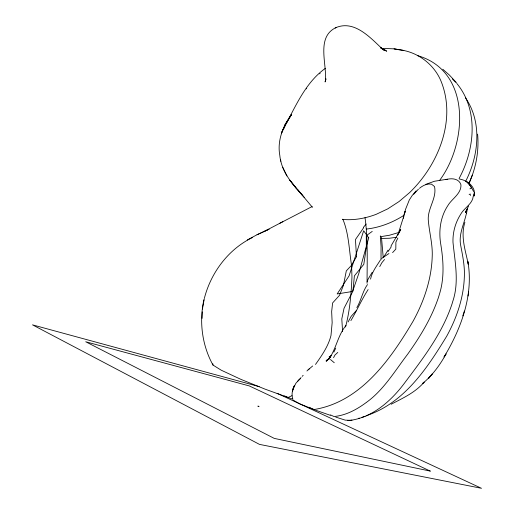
<?xml version="1.0" encoding="UTF-8"?>
<svg xmlns="http://www.w3.org/2000/svg" width="514" height="514" viewBox="0 0 514 514"><rect width="100%" height="100%" fill="white"/><g stroke="black" fill="none" stroke-linecap="round" stroke-linejoin="round"><path stroke-width="0.77" d="M474.146 192.718L473.966 195.995L473.972 194.478M202.111 318.378L202.259 311.85M380.341 235.881L381.06 246.309L381.022 259.75M367.06 283.298C367.08 261.42 368.05 239.273 365.011 217.608M391.122 404.255C402.892 398.125 415.408 392.471 424.159 382.101L422.309 383.733C432.197 375.683 439.965 365.036 446.081 353.928L444.019 356.967C461.135 328.78 473.805 294.747 467.83 261.369L468.331 264.485C465.543 250.601 460.345 236.601 464.881 222.401M202.426 309.068L204.257 298.769M466.352 213.683C464.052 224.31 458.218 234.84 460.833 246.11C462.786 256.447 464.964 266.901 464.315 277.476C463.519 298.094 456.618 318.192 446.73 336.162C427.539 367.703 405.161 401.582 368.827 414.804M403.432 217.846L403.863 214.871L405.154 211.363L404.454 213.997M468.042 296.019L468.646 291.933M473.201 196.342C472.546 204.058 463.93 208.041 460.576 214.454C455.346 222.684 452.661 232.463 452.988 242.216L452.988 242.261C454.916 261.915 459.355 282.218 452.725 301.545A51.432 42.431 -64.5 0 1 451.003 306.897C441.198 334.659 423.118 358.316 405.63 381.606C392.118 400.136 373.003 417.593 349.359 420.497M403.471 218.199L403.811 216.041L397.804 235.136L400.74 229.45L391.122 245.763L391.09 247.022L388.089 251.539M473.966 195.995C476.574 187.212 467.258 180.196 459.445 179.045M203.878 299.932C199.021 321.796 202.124 345.459 213.008 365.075L221.187 370.176L240.905 379.364L265.153 389.175L292.434 399.037M343.5 285.019L346.308 270.884L351.19 265.654L356.485 256.756M343.442 285.315L339.497 295.332L332.616 302.945L331.652 311.561L332.16 322.625L330.99 335.462C328.362 346.166 321.796 355.54 315.5 364.445M466.468 213.49L467.547 208.254L465.343 212.539L468.569 206.03M466.532 212.006L466.558 211.19M404.428 213.985L405.54 209.352L409.292 200.01L412.209 195.487L416.096 190.9M204.411 298.133C211.042 272.459 228.531 249.052 252.644 237.455M345.536 327C349.873 310.758 351.235 293.835 351.955 277.085L351.608 265.764C349.077 250.196 348.974 233.857 342.838 219.17M370.555 279.121C372.02 271.88 376.653 266.046 380.431 259.943M468.755 183.935C475.906 168.431 479.157 151.155 477.609 134.122M462.799 315.898L464.386 311.047M294.368 385.648L293.423 388.263L295.891 383.258L299.116 379.679L297.503 381.472M326.03 78.835L325.105 81.964L325.754 79.092L325.407 81.019C327.11 63.813 315.782 36.835 336.329 27.422L335.237 27.923C354.506 19.166 370.896 38.409 383.489 49.986L380.559 47.584L386.727 51.182L383.052 49.447M367.157 281.627L368.178 279.012L372.194 272.298M469.025 183.254L472.289 175.184M291.489 114.519L286.465 122.846L287.814 120.231L283.291 129.393L286.465 122.846L291.502 114.506C282.938 126.148 277.117 140.669 279.789 155.286C281.383 172.363 293.372 185.387 304.359 197.472M348.106 321.982L351.165 316.335L356.485 310.424M294.271 385.892L293.057 388.475L292.472 391.308L293.205 388.712C291.772 392.028 291.714 395.928 292.909 399.32M333.843 352.141L335.726 348.151M397.862 238.04L395.889 242.139L395.819 249.123L392.58 252.625M350.895 320.607C356.934 310.424 361.715 299.54 368.114 289.594M459.053 178.551C474.782 149.619 478.945 110.15 456.74 83.371M388.012 250.151L383.412 257.61M333.567 357.68L334.935 355.058L337.794 352.424M465.53 181.583C478.65 156.127 482.53 122.293 465.408 97.756M288.611 119.036C298.306 100.538 307.847 80.801 325.368 68.349M379.73 266.605L381.896 262.68L384.543 259.486M356.851 307.616C361.181 300.317 362.543 291.522 367.478 284.544M287.056 121.317L284.583 125.679M345.954 325.49C337.711 335.552 336.214 348.967 328.645 359.524L331.125 355.521L327.559 360.063L330.425 356.992L326.178 361.284L327.431 360.41M439.483 180.568C467.438 143.284 471.659 71.067 417.419 55.576M363.649 227.734L355.457 239.543L356.472 256.608M306.421 88.864L306.71 88.459M413.719 194.253L418.447 189.126M300.221 378.574L299.238 379.795L301.063 377.527M366.174 224.033L363.43 227.316M306.929 371.005L308.117 369.784M302.187 376.344L303.17 375.336M351.827 420.394L351.203 420.516M319.747 73.855L320.119 73.508M309.21 368.891L308.188 369.829L312.66 365.974M212.828 363.777L213.008 365.075M419.45 188.317C422.81 185.56 427.057 183.28 431.554 184.185L434.523 186.556C437.131 198.443 426.806 209.076 428.4 221.251C429.453 233.08 432.801 244.715 432.21 256.698C431.464 279.372 423.96 301.467 413.083 321.218C390.55 359.28 360.834 401.961 313.932 409.555L312.634 408.958M366.694 402.192C383.874 389.74 394.919 370.877 407.634 354.236C419.604 337.435 430.565 319.676 437.51 300.157A52.582 42.79 -64.4 0 0 439.284 294.689C444.552 278.337 443.486 260.887 440.755 244.189C438.538 231.082 440.337 217.081 447.707 205.831C451.729 198.719 461.289 194.003 460.968 184.873C459.028 178.3 451.395 177.972 445.85 179.624M381.754 258.42L388.931 253.53M366.328 402.456C356.832 409.504 345.986 415.44 334.016 416.526L330.476 414.894M372.232 231.416L366.289 235.65L366.347 247.619L363.79 264.35L354.39 275.877L352.912 291.181L344.039 308.265L341.797 318.931L342.594 331.569M404.332 215.064C392.947 222.459 379.91 227.567 366.379 229.058M469.918 188.837L471.666 187.861L473.567 191.491M469.121 194.581L470.194 193.984L470.413 195.506M279.918 223.217L312.146 206.532M247.273 239.967L257.013 234.75L268.97 229.231L257.013 234.75M264.671 231.204L282.828 221.695M291.965 395.664L288.02 397.534L284.563 395.934M328.652 359.292L326.107 360.532L328.555 359.382M366.321 415.865L368.493 414.946M425.849 184.333L434.465 181.249L447.36 179.2M364.465 416.558L365.133 416.314M329.146 356.793L330.483 356.33M399.217 232.36L389.483 235.239L380.27 236.742M364.349 416.597L362.01 417.336M358.836 418.21L359.273 418.12M396.429 237.282L389.406 238.252L381.086 238.438M351.833 420.15L347.875 420.491L348.884 420.497M350.24 420.317L345.241 420.131L335.764 417.105M381.002 48.31L394.058 48.849L403.798 50.462M293.79 400.265L293.269 400.277L299.771 403.882L314.677 409.838M342.395 219.388C353.87 220.557 365.448 218.366 376.184 214.325L387.768 208.857L399.037 201.552L409.549 192.647C438.519 164.846 457.1 119.126 440.62 80.19C433.263 63.447 416.668 51.381 398.414 49.678M395.099 49.312L397.746 49.607M394.058 48.849L397.656 49.453M259.217 386.631L32.517 324.854L259.474 444.385L481.483 488.3L277.174 393.345M382.455 49.408L385.352 50.308L382.377 49.1M330.412 415.344L315.557 410.166M308.985 407.261L312.011 408.662M330.47 359.524L334.273 362.743M442.817 69.261L449.39 75.05L456.464 82.664M452.326 78.841L455.635 82.24M312.441 207.354L297.214 189.094L302.823 195.68M467.907 183.292L466.5 181.577L468.999 183.53L471.666 187.861L470.728 186.717M468.845 184.436L469.783 185.58M282.713 167.288L286.87 175.942M280.368 159.513L280.888 161.235M381.478 237.288L383.226 257.623M368.731 237.821L358.856 273.294L352.598 291.457L337.158 293.944L349.102 275.832L363.661 230.767L368.731 237.821M282.167 131.52L281.338 133.467L285.623 123.848L282.167 131.52M432.094 374.134L428.509 378.445L432.094 374.134M430.257 471.094L274.258 438.397L85.722 341.771L249.309 385.93L430.257 471.094M258.915 406.535L258.002 406.137L258.915 406.535M296.784 188.831L289.87 180.208L296.784 188.831"/></g></svg>
